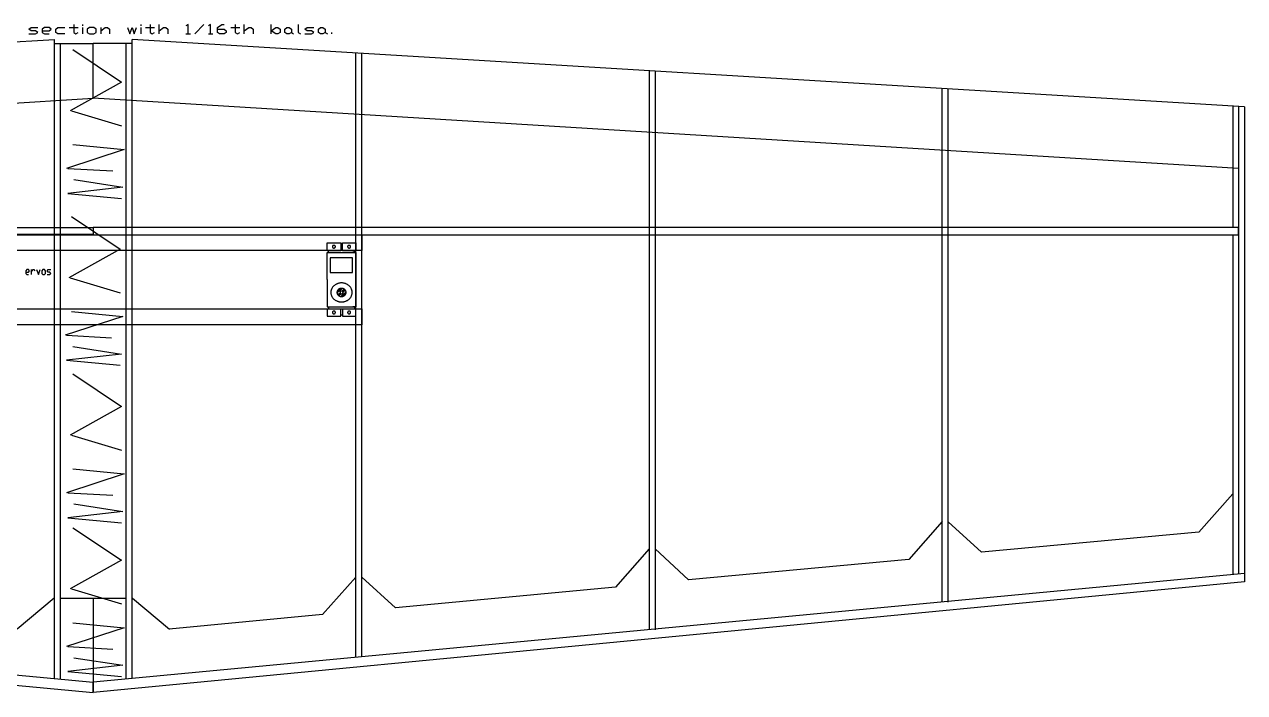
# Model space of a CAD drawing. Extents: x 0.4 to 69.6, y 0 to 36.6.
# Drawn here: x 17.68 to 36.86, y 16.41 to 26.92 of the extents above; entities that cross this region are included whole.
import ezdxf

# ---------------------------------------------------------------- set-up
doc = ezdxf.new("R2010")
doc.units = 0
doc.layers.get('0').update_dxf_attribs({"linetype": 'CONTINUOUS'})
doc.layers.add('LAYER1', color=7, linetype='CONTINUOUS')

msp = doc.modelspace()

# ---------------------------------------------------------------- linework, layer by layer
at = {"color": 7, "linetype": 'CONTINUOUS'}
for p, q in [((0.702, 25.622, 0), (18.155, 26.679, 0)), ((18.155, 16.629, 0), (18.155, 26.679, 0)), ((36.862, 25.62, 0), (19.377, 26.678, 0)), ((19.377, 16.627, 0), (19.377, 26.678, 0)), ((18.155, 26.616, 0), (18.765, 26.616, 0)), ((18.248, 16.619, 0), (18.248, 26.616, 0)), ((18.443, 26.519, 0), (19.21, 26.008, 0)), ((18.765, 25.755, 0), (18.765, 26.616, 0)), ((19.377, 26.616, 0), (18.766, 26.616, 0)), ((19.283, 16.618, 0), (19.283, 26.616, 0)), ((22.895, 19.761, 0), (22.895, 26.464, 0)), ((22.989, 19.761, 0), (22.989, 26.46, 0)), ((27.505, 26.185, 0), (27.505, 19.761, 0)), ((27.598, 26.181, 0), (27.598, 19.761, 0)), ((19.21, 26.008, 0), (18.403, 25.555, 0)), ((32.11, 19.761, 0), (32.11, 25.906, 0)), ((32.203, 19.761, 0), (32.203, 25.902, 0)), ((0.766, 24.653, 0), (18.765, 25.755, 0)), ((36.766, 24.651, 0), (18.765, 25.755, 0)), ((18.423, 25.555, 0), (19.21, 25.319, 0)), ((36.675, 25.63, 0), (36.675, 23.72, 0)), ((36.768, 25.624, 0), (36.768, 18.269, 0)), ((36.862, 25.62, 0), (36.862, 18.277, 0)), ((19.249, 24.946, 0), (18.344, 24.651, 0)), ((18.443, 25.024, 0), (19.249, 24.946, 0)), ((18.364, 24.651, 0), (19.072, 24.611, 0)), ((18.462, 24.474, 0), (19.229, 24.356, 0)), ((19.229, 24.356, 0), (18.364, 24.257, 0)), ((18.364, 24.257, 0), (19.21, 24.179, 0)), ((18.423, 23.893, 0), (19.19, 23.382, 0)), ((0.766, 23.721, 0), (18.766, 23.721, 0)), ((18.765, 23.608, 0), (0.766, 23.608, 0)), ((18.766, 23.721, 0), (18.766, 23.608, 0)), ((22.895, 16.961, 0), (22.895, 23.607, 0)), ((22.989, 16.967, 0), (22.989, 23.607, 0)), ((27.505, 23.605, 0), (27.505, 17.391, 0)), ((27.598, 23.605, 0), (27.598, 17.394, 0)), ((32.11, 17.826, 0), (32.11, 23.605, 0)), ((32.203, 17.829, 0), (32.203, 23.605, 0)), ((36.675, 23.607, 0), (36.675, 18.26, 0)), ((22.44, 23.478, 0), (22.656, 23.478, 0)), ((22.44, 23.36, 0), (22.44, 23.478, 0)), ((22.656, 23.478, 0), (22.656, 23.36, 0)), ((22.656, 23.459, 0), (22.681, 23.459, 0)), ((22.681, 23.478, 0), (22.895, 23.478, 0)), ((22.681, 23.36, 0), (22.681, 23.478, 0)), ((22.895, 23.478, 0), (22.895, 23.36, 0)), ((19.19, 23.382, 0), (18.384, 22.93, 0)), ((22.44, 23.36, 0), (22.656, 23.36, 0)), ((22.44, 23.328, 0), (22.895, 23.328, 0)), ((22.44, 22.902, 0), (22.44, 23.328, 0)), ((22.44, 23.328, 0), (22.488, 23.328, 0)), ((22.464, 23.328, 0), (22.464, 23.36, 0)), ((22.839, 23.245, 0), (22.491, 23.245, 0)), ((22.491, 23.245, 0), (22.491, 23.015, 0)), ((22.681, 23.36, 0), (22.895, 23.36, 0)), ((22.839, 23.015, 0), (22.839, 23.245, 0)), ((22.895, 23.328, 0), (22.847, 23.328, 0)), ((22.871, 23.328, 0), (22.871, 23.36, 0)), ((22.895, 23.328, 0), (22.895, 22.475, 0)), ((22.491, 23.015, 0), (22.839, 23.015, 0)), ((18.403, 22.93, 0), (19.19, 22.694, 0)), ((22.44, 22.902, 0), (22.44, 22.475, 0)), ((22.44, 22.475, 0), (22.895, 22.475, 0)), ((22.44, 22.475, 0), (22.488, 22.475, 0)), ((22.44, 22.475, 0), (22.895, 22.475, 0)), ((22.44, 22.443, 0), (22.656, 22.443, 0)), ((22.44, 22.443, 0), (22.44, 22.326, 0)), ((22.464, 22.475, 0), (22.464, 22.443, 0)), ((22.656, 22.326, 0), (22.656, 22.443, 0)), ((22.681, 22.443, 0), (22.895, 22.443, 0)), ((22.681, 22.443, 0), (22.681, 22.326, 0)), ((22.895, 22.475, 0), (22.847, 22.475, 0)), ((22.871, 22.475, 0), (22.871, 22.443, 0)), ((22.895, 22.326, 0), (22.895, 22.443, 0)), ((19.229, 22.32, 0), (18.325, 22.025, 0)), ((18.423, 22.399, 0), (19.229, 22.32, 0)), ((22.44, 22.326, 0), (22.656, 22.326, 0)), ((22.656, 22.345, 0), (22.681, 22.345, 0)), ((22.681, 22.326, 0), (22.895, 22.326, 0)), ((18.344, 22.025, 0), (19.052, 21.986, 0)), ((19.21, 21.73, 0), (18.344, 21.632, 0)), ((18.443, 21.848, 0), (19.21, 21.73, 0)), ((18.344, 21.632, 0), (19.19, 21.553, 0)), ((18.443, 21.418, 0), (19.21, 20.906, 0)), ((19.21, 20.906, 0), (18.403, 20.454, 0)), ((18.423, 20.454, 0), (19.21, 20.218, 0)), ((19.249, 19.844, 0), (18.344, 19.549, 0)), ((18.443, 19.923, 0), (19.249, 19.844, 0)), ((18.364, 19.549, 0), (19.072, 19.51, 0)), ((18.462, 19.372, 0), (19.229, 19.254, 0)), ((36.675, 19.53, 0), (36.141, 18.931, 0)), ((19.229, 19.254, 0), (18.364, 19.156, 0)), ((18.364, 19.156, 0), (19.21, 19.077, 0)), ((18.443, 18.999, 0), (19.21, 18.487, 0)), ((32.11, 19.095, 0), (31.583, 18.499, 0)), ((32.203, 19.092, 0), (32.729, 18.612, 0)), ((36.141, 18.931, 0), (32.729, 18.612, 0)), ((27.505, 18.664, 0), (26.976, 18.064, 0)), ((27.598, 18.664, 0), (28.123, 18.177, 0)), ((19.21, 18.487, 0), (18.403, 18.035, 0)), ((31.583, 18.499, 0), (28.123, 18.177, 0)), ((0.672, 18.278, 0), (18.765, 16.571, 0)), ((36.862, 18.277, 0), (18.765, 16.571, 0)), ((22.895, 18.222, 0), (22.37, 17.633, 0)), ((22.989, 18.222, 0), (23.517, 17.739, 0)), ((36.862, 18.277, 0), (36.862, 18.15, 0)), ((0.672, 18.151, 0), (18.765, 16.405, 0)), ((18.423, 18.035, 0), (19.21, 17.799, 0)), ((36.862, 18.15, 0), (18.765, 16.405, 0)), ((26.976, 18.064, 0), (23.517, 17.739, 0)), ((18.151, 17.89, 0), (17.567, 17.404, 0)), ((18.25, 17.889, 0), (19.284, 17.889, 0)), ((18.765, 17.889, 0), (18.765, 16.405, 0)), ((19.38, 17.889, 0), (19.965, 17.403, 0)), ((18.443, 17.504, 0), (19.249, 17.425, 0)), ((22.37, 17.633, 0), (19.96, 17.403, 0)), ((19.249, 17.425, 0), (18.344, 17.13, 0)), ((18.364, 17.13, 0), (19.072, 17.091, 0)), ((18.462, 16.953, 0), (19.229, 16.835, 0)), ((19.229, 16.835, 0), (18.364, 16.737, 0)), ((18.364, 16.737, 0), (19.21, 16.658, 0)), ((18.765, 16.405, 0), (18.765, 16.572, 0))]:
    msp.add_line(p, q, dxfattribs=at)
at = {"linetype": 'BYBLOCK', "flags": 128}
for points in [[(17.753, 26.765), (17.858, 26.765), (17.894, 26.79), (17.858, 26.815), (17.788, 26.815), (17.753, 26.84), (17.788, 26.865), (17.894, 26.865)], [(17.964, 26.815), (18.07, 26.815), (18.105, 26.84), (18.07, 26.865), (18, 26.865), (17.964, 26.84), (17.964, 26.79), (18, 26.765), (18.07, 26.765)], [(18.317, 26.765), (18.211, 26.765), (18.176, 26.79), (18.176, 26.84), (18.211, 26.865), (18.317, 26.865)], [(18.388, 26.865), (18.529, 26.865)], [(18.458, 26.915), (18.458, 26.79), (18.493, 26.765), (18.529, 26.79)], [(18.599, 26.89), (18.599, 26.915)], [(18.599, 26.765), (18.599, 26.865)], [(18.705, 26.765), (18.776, 26.765), (18.811, 26.79), (18.811, 26.84), (18.776, 26.865), (18.705, 26.865), (18.67, 26.84), (18.67, 26.79), (18.705, 26.765)], [(18.882, 26.865), (18.882, 26.765)], [(18.882, 26.815), (18.952, 26.865), (18.987, 26.865), (19.023, 26.84), (19.023, 26.765)], [(19.305, 26.865), (19.34, 26.765), (19.375, 26.865), (19.411, 26.765), (19.446, 26.865)], [(19.517, 26.89), (19.517, 26.915)], [(19.517, 26.765), (19.517, 26.865)], [(19.587, 26.865), (19.728, 26.865)], [(19.658, 26.915), (19.658, 26.79), (19.693, 26.765), (19.728, 26.79)], [(19.799, 26.765), (19.799, 26.915)], [(19.799, 26.815), (19.869, 26.865), (19.905, 26.865), (19.94, 26.84), (19.94, 26.765)], [(20.257, 26.765), (20.257, 26.915), (20.222, 26.89)], [(20.363, 26.765), (20.504, 26.915)], [(20.61, 26.765), (20.61, 26.915), (20.575, 26.89)], [(20.716, 26.84), (20.822, 26.84), (20.857, 26.815), (20.857, 26.79), (20.822, 26.765), (20.751, 26.765), (20.716, 26.79), (20.716, 26.865), (20.787, 26.915), (20.822, 26.915)], [(20.928, 26.865), (21.069, 26.865)], [(20.998, 26.915), (20.998, 26.79), (21.034, 26.765), (21.069, 26.79)], [(21.139, 26.765), (21.139, 26.915)], [(21.139, 26.815), (21.21, 26.865), (21.245, 26.865), (21.28, 26.84), (21.28, 26.765)], [(21.563, 26.765), (21.563, 26.915)], [(21.563, 26.815), (21.633, 26.865), (21.669, 26.865), (21.704, 26.84), (21.704, 26.79), (21.669, 26.765), (21.633, 26.765), (21.563, 26.815)], [(21.88, 26.79), (21.845, 26.765), (21.81, 26.765), (21.774, 26.79), (21.774, 26.84), (21.81, 26.865), (21.845, 26.865), (21.88, 26.84), (21.88, 26.79), (21.915, 26.765)], [(21.986, 26.915), (21.986, 26.79), (22.021, 26.765)], [(22.092, 26.765), (22.198, 26.765), (22.233, 26.79), (22.198, 26.815), (22.127, 26.815), (22.092, 26.84), (22.127, 26.865), (22.233, 26.865)], [(22.409, 26.79), (22.374, 26.765), (22.339, 26.765), (22.304, 26.79), (22.304, 26.84), (22.339, 26.865), (22.374, 26.865), (22.409, 26.84), (22.409, 26.79), (22.445, 26.765)], [(20.222, 26.765), (20.293, 26.765)], [(20.575, 26.765), (20.645, 26.765)], [(22.515, 26.765), (22.515, 26.79)], [(17.708, 23.019), (17.75, 23.019), (17.764, 23.039), (17.75, 23.059), (17.722, 23.059), (17.708, 23.039), (17.708, 22.999), (17.722, 22.979), (17.75, 22.979)], [(17.792, 23.059), (17.792, 22.979)], [(17.792, 23.019), (17.819, 23.059), (17.833, 23.059), (17.847, 23.039)], [(17.875, 23.059), (17.903, 22.979), (17.931, 23.059)], [(17.972, 22.979), (18, 22.979), (18.014, 22.999), (18.014, 23.039), (18, 23.059), (17.972, 23.059), (17.958, 23.039), (17.958, 22.999), (17.972, 22.979)], [(18.042, 22.979), (18.083, 22.979), (18.097, 22.999), (18.083, 23.019), (18.055, 23.019), (18.042, 23.039), (18.055, 23.059), (18.097, 23.059)]]:
    msp.add_lwpolyline(points, dxfattribs=at)
at = {"color": 7, "linetype": 'CONTINUOUS'}
for points in [[(14.543, 23.606), (22.989, 23.606), (22.989, 23.359), (14.543, 23.359)], [(36.768, 23.719), (18.766, 23.719), (18.766, 23.606), (36.768, 23.606)], [(14.543, 22.441), (22.989, 22.441), (22.989, 22.191), (14.543, 22.191)]]:
    msp.add_lwpolyline(points, close=True, dxfattribs=at)
at = {"layer": 'LAYER1', "color": 7, "linetype": 'CONTINUOUS', "ltscale": 0.532292, "extrusion": (0, 0, -1)}
for p, q in [((22.668, 22.763, 0), (22.596, 22.699, 0)), ((22.677, 22.763, 0), (22.597, 22.691, 0)), ((22.657, 22.762, 0), (22.597, 22.708, 0)), ((22.644, 22.76, 0), (22.6, 22.72, 0)), ((22.646, 22.69, 0), (22.611, 22.659, 0)), ((22.65, 22.685, 0), (22.616, 22.655, 0)), ((22.656, 22.681, 0), (22.621, 22.65, 0)), ((22.663, 22.678, 0), (22.627, 22.647, 0)), ((22.739, 22.702, 0), (22.664, 22.635, 0)), ((22.739, 22.693, 0), (22.674, 22.636, 0)), ((22.712, 22.749, 0), (22.678, 22.718, 0)), ((22.718, 22.745, 0), (22.684, 22.715, 0)), ((22.737, 22.682, 0), (22.687, 22.638, 0)), ((22.722, 22.741, 0), (22.688, 22.71, 0)), ((22.727, 22.735, 0), (22.691, 22.704, 0)), ((22.73, 22.667, 0), (22.704, 22.644, 0))]:
    msp.add_line(p, q, dxfattribs=at)
at = {"layer": 'LAYER1', "color": 7, "linetype": 'CONTINUOUS', "flags": 128}
for points in [[(22.524, 23.419), (22.524, 23.418), (22.524, 23.417), (22.524, 23.416), (22.525, 23.415), (22.525, 23.414), (22.525, 23.413), (22.526, 23.411), (22.526, 23.41), (22.527, 23.409), (22.527, 23.408), (22.528, 23.408), (22.529, 23.407), (22.529, 23.406), (22.53, 23.405), (22.531, 23.404), (22.532, 23.403), (22.533, 23.403), (22.534, 23.402), (22.535, 23.401), (22.536, 23.401), (22.537, 23.4), (22.538, 23.4), (22.539, 23.399), (22.541, 23.399), (22.542, 23.399), (22.543, 23.398), (22.544, 23.398), (22.545, 23.398), (22.547, 23.398), (22.548, 23.398), (22.549, 23.398), (22.55, 23.398), (22.552, 23.398), (22.553, 23.398), (22.554, 23.399), (22.555, 23.399), (22.557, 23.399), (22.558, 23.4), (22.559, 23.4), (22.56, 23.401), (22.561, 23.401), (22.562, 23.402), (22.563, 23.403), (22.564, 23.403), (22.565, 23.404), (22.566, 23.405), (22.567, 23.406), (22.567, 23.407), (22.568, 23.408), (22.569, 23.408), (22.569, 23.409), (22.57, 23.41), (22.57, 23.411), (22.571, 23.413), (22.571, 23.414), (22.571, 23.415), (22.572, 23.416), (22.572, 23.417), (22.572, 23.418), (22.572, 23.419), (22.572, 23.42), (22.572, 23.421), (22.572, 23.422), (22.571, 23.424), (22.571, 23.425), (22.571, 23.426), (22.57, 23.427), (22.57, 23.428), (22.569, 23.429), (22.569, 23.43), (22.568, 23.431), (22.567, 23.432), (22.567, 23.433), (22.566, 23.433), (22.565, 23.434), (22.564, 23.435), (22.563, 23.436), (22.562, 23.436), (22.561, 23.437), (22.56, 23.438), (22.559, 23.438), (22.558, 23.439), (22.557, 23.439), (22.555, 23.439), (22.554, 23.44), (22.553, 23.44), (22.552, 23.44), (22.55, 23.44), (22.549, 23.44), (22.548, 23.44), (22.547, 23.44), (22.545, 23.44), (22.544, 23.44), (22.543, 23.44), (22.542, 23.44), (22.541, 23.439), (22.539, 23.439), (22.538, 23.439), (22.537, 23.438), (22.536, 23.438), (22.535, 23.437), (22.534, 23.436), (22.533, 23.436), (22.532, 23.435), (22.531, 23.434), (22.53, 23.433), (22.529, 23.433), (22.529, 23.432), (22.528, 23.431), (22.527, 23.43), (22.527, 23.429), (22.526, 23.428), (22.526, 23.427), (22.525, 23.426), (22.525, 23.425), (22.525, 23.424), (22.524, 23.422), (22.524, 23.421), (22.524, 23.42)], [(22.763, 23.419), (22.763, 23.418), (22.764, 23.417), (22.764, 23.416), (22.764, 23.415), (22.764, 23.414), (22.765, 23.413), (22.765, 23.411), (22.765, 23.41), (22.766, 23.409), (22.767, 23.408), (22.767, 23.408), (22.768, 23.407), (22.769, 23.406), (22.77, 23.405), (22.77, 23.404), (22.771, 23.403), (22.772, 23.403), (22.773, 23.402), (22.774, 23.401), (22.775, 23.401), (22.776, 23.4), (22.778, 23.4), (22.779, 23.399), (22.78, 23.399), (22.781, 23.399), (22.782, 23.398), (22.784, 23.398), (22.785, 23.398), (22.786, 23.398), (22.787, 23.398), (22.789, 23.398), (22.79, 23.398), (22.791, 23.398), (22.792, 23.398), (22.794, 23.399), (22.795, 23.399), (22.796, 23.399), (22.797, 23.4), (22.798, 23.4), (22.799, 23.401), (22.8, 23.401), (22.801, 23.402), (22.802, 23.403), (22.803, 23.403), (22.804, 23.404), (22.805, 23.405), (22.806, 23.406), (22.807, 23.407), (22.807, 23.408), (22.808, 23.408), (22.809, 23.409), (22.809, 23.41), (22.81, 23.411), (22.81, 23.413), (22.81, 23.414), (22.811, 23.415), (22.811, 23.416), (22.811, 23.417), (22.811, 23.418), (22.811, 23.419), (22.811, 23.42), (22.811, 23.421), (22.811, 23.422), (22.811, 23.424), (22.81, 23.425), (22.81, 23.426), (22.81, 23.427), (22.809, 23.428), (22.809, 23.429), (22.808, 23.43), (22.807, 23.431), (22.807, 23.432), (22.806, 23.433), (22.805, 23.433), (22.804, 23.434), (22.803, 23.435), (22.802, 23.436), (22.801, 23.436), (22.8, 23.437), (22.799, 23.438), (22.798, 23.438), (22.797, 23.439), (22.796, 23.439), (22.795, 23.439), (22.794, 23.44), (22.792, 23.44), (22.791, 23.44), (22.79, 23.44), (22.789, 23.44), (22.787, 23.44), (22.786, 23.44), (22.785, 23.44), (22.784, 23.44), (22.782, 23.44), (22.781, 23.44), (22.78, 23.439), (22.779, 23.439), (22.778, 23.439), (22.776, 23.438), (22.775, 23.438), (22.774, 23.437), (22.773, 23.436), (22.772, 23.436), (22.771, 23.435), (22.77, 23.434), (22.77, 23.433), (22.769, 23.433), (22.768, 23.432), (22.767, 23.431), (22.767, 23.43), (22.766, 23.429), (22.765, 23.428), (22.765, 23.427), (22.765, 23.426), (22.764, 23.425), (22.764, 23.424), (22.764, 23.422), (22.764, 23.421), (22.763, 23.42)], [(22.5, 22.699), (22.5, 22.691), (22.501, 22.684), (22.502, 22.676), (22.504, 22.668), (22.506, 22.661), (22.508, 22.653), (22.511, 22.646), (22.515, 22.638), (22.518, 22.631), (22.523, 22.625), (22.527, 22.618), (22.532, 22.611), (22.537, 22.605), (22.543, 22.599), (22.549, 22.594), (22.556, 22.588), (22.562, 22.583), (22.569, 22.578), (22.576, 22.574), (22.584, 22.57), (22.592, 22.566), (22.599, 22.563), (22.608, 22.56), (22.616, 22.557), (22.624, 22.555), (22.633, 22.553), (22.641, 22.552), (22.65, 22.551), (22.659, 22.55), (22.668, 22.55), (22.676, 22.55), (22.685, 22.551), (22.694, 22.552), (22.703, 22.553), (22.711, 22.555), (22.719, 22.557), (22.728, 22.56), (22.736, 22.563), (22.744, 22.566), (22.751, 22.57), (22.759, 22.574), (22.766, 22.578), (22.773, 22.583), (22.78, 22.588), (22.786, 22.594), (22.792, 22.599), (22.798, 22.605), (22.803, 22.611), (22.808, 22.618), (22.813, 22.625), (22.817, 22.631), (22.821, 22.638), (22.824, 22.646), (22.827, 22.653), (22.83, 22.661), (22.832, 22.668), (22.833, 22.676), (22.834, 22.684), (22.835, 22.691), (22.835, 22.699), (22.835, 22.707), (22.834, 22.715), (22.833, 22.723), (22.832, 22.73), (22.83, 22.738), (22.827, 22.745), (22.824, 22.753), (22.821, 22.76), (22.817, 22.767), (22.813, 22.774), (22.808, 22.781), (22.803, 22.787), (22.798, 22.793), (22.792, 22.799), (22.786, 22.805), (22.78, 22.81), (22.773, 22.815), (22.766, 22.82), (22.759, 22.824), (22.751, 22.829), (22.744, 22.832), (22.736, 22.836), (22.728, 22.839), (22.719, 22.841), (22.711, 22.843), (22.703, 22.845), (22.694, 22.847), (22.685, 22.848), (22.676, 22.848), (22.668, 22.849), (22.659, 22.848), (22.65, 22.848), (22.641, 22.847), (22.633, 22.845), (22.624, 22.843), (22.616, 22.841), (22.608, 22.839), (22.599, 22.836), (22.592, 22.832), (22.584, 22.829), (22.576, 22.824), (22.569, 22.82), (22.562, 22.815), (22.556, 22.81), (22.549, 22.805), (22.543, 22.799), (22.537, 22.793), (22.532, 22.787), (22.527, 22.781), (22.523, 22.774), (22.518, 22.767), (22.515, 22.76), (22.511, 22.753), (22.508, 22.745), (22.506, 22.738), (22.504, 22.73), (22.502, 22.723), (22.501, 22.715), (22.5, 22.707)], [(22.596, 22.699), (22.596, 22.696), (22.596, 22.693), (22.597, 22.689), (22.597, 22.686), (22.598, 22.683), (22.599, 22.679), (22.601, 22.676), (22.602, 22.673), (22.604, 22.67), (22.605, 22.667), (22.607, 22.664), (22.61, 22.662), (22.612, 22.659), (22.614, 22.656), (22.617, 22.654), (22.62, 22.652), (22.622, 22.649), (22.625, 22.647), (22.629, 22.646), (22.632, 22.644), (22.635, 22.642), (22.638, 22.641), (22.642, 22.639), (22.645, 22.638), (22.649, 22.637), (22.653, 22.637), (22.656, 22.636), (22.66, 22.636), (22.664, 22.635), (22.668, 22.635), (22.671, 22.635), (22.675, 22.636), (22.679, 22.636), (22.683, 22.637), (22.686, 22.637), (22.69, 22.638), (22.693, 22.639), (22.697, 22.641), (22.7, 22.642), (22.704, 22.644), (22.707, 22.646), (22.71, 22.647), (22.713, 22.649), (22.716, 22.652), (22.718, 22.654), (22.721, 22.656), (22.723, 22.659), (22.726, 22.662), (22.728, 22.664), (22.73, 22.667), (22.732, 22.67), (22.733, 22.673), (22.735, 22.676), (22.736, 22.679), (22.737, 22.683), (22.738, 22.686), (22.739, 22.689), (22.739, 22.693), (22.739, 22.696), (22.739, 22.699), (22.739, 22.703), (22.739, 22.706), (22.739, 22.709), (22.738, 22.713), (22.737, 22.716), (22.736, 22.719), (22.735, 22.722), (22.733, 22.725), (22.732, 22.728), (22.73, 22.731), (22.728, 22.734), (22.726, 22.737), (22.723, 22.739), (22.721, 22.742), (22.718, 22.744), (22.716, 22.747), (22.713, 22.749), (22.71, 22.751), (22.707, 22.753), (22.704, 22.755), (22.7, 22.756), (22.697, 22.758), (22.693, 22.759), (22.69, 22.76), (22.686, 22.761), (22.683, 22.762), (22.679, 22.762), (22.675, 22.763), (22.671, 22.763), (22.668, 22.763), (22.664, 22.763), (22.66, 22.763), (22.656, 22.762), (22.653, 22.762), (22.649, 22.761), (22.645, 22.76), (22.642, 22.759), (22.638, 22.758), (22.635, 22.756), (22.632, 22.755), (22.629, 22.753), (22.625, 22.751), (22.622, 22.749), (22.62, 22.747), (22.617, 22.744), (22.614, 22.742), (22.612, 22.739), (22.61, 22.737), (22.607, 22.734), (22.605, 22.731), (22.604, 22.728), (22.602, 22.725), (22.601, 22.722), (22.599, 22.719), (22.598, 22.716), (22.597, 22.713), (22.597, 22.709), (22.596, 22.706), (22.596, 22.703)], [(22.644, 22.699), (22.644, 22.698), (22.644, 22.697), (22.644, 22.696), (22.644, 22.695), (22.645, 22.694), (22.645, 22.693), (22.645, 22.692), (22.646, 22.691), (22.646, 22.69), (22.647, 22.689), (22.648, 22.688), (22.648, 22.687), (22.649, 22.686), (22.65, 22.685), (22.651, 22.684), (22.652, 22.683), (22.653, 22.683), (22.654, 22.682), (22.655, 22.681), (22.656, 22.681), (22.657, 22.68), (22.658, 22.68), (22.659, 22.679), (22.66, 22.679), (22.661, 22.679), (22.663, 22.678), (22.664, 22.678), (22.665, 22.678), (22.666, 22.678), (22.668, 22.678), (22.669, 22.678), (22.67, 22.678), (22.671, 22.678), (22.673, 22.678), (22.674, 22.679), (22.675, 22.679), (22.676, 22.679), (22.677, 22.68), (22.679, 22.68), (22.68, 22.681), (22.681, 22.681), (22.682, 22.682), (22.683, 22.683), (22.684, 22.683), (22.685, 22.684), (22.685, 22.685), (22.686, 22.686), (22.687, 22.687), (22.688, 22.688), (22.688, 22.689), (22.689, 22.69), (22.69, 22.691), (22.69, 22.692), (22.69, 22.693), (22.691, 22.694), (22.691, 22.695), (22.691, 22.696), (22.691, 22.697), (22.692, 22.698), (22.692, 22.699), (22.692, 22.7), (22.691, 22.701), (22.691, 22.703), (22.691, 22.704), (22.691, 22.705), (22.69, 22.706), (22.69, 22.707), (22.69, 22.708), (22.689, 22.709), (22.688, 22.71), (22.688, 22.711), (22.687, 22.712), (22.686, 22.713), (22.685, 22.713), (22.685, 22.714), (22.684, 22.715), (22.683, 22.716), (22.682, 22.716), (22.681, 22.717), (22.68, 22.718), (22.679, 22.718), (22.677, 22.719), (22.676, 22.719), (22.675, 22.719), (22.674, 22.72), (22.673, 22.72), (22.671, 22.72), (22.67, 22.72), (22.669, 22.721), (22.668, 22.721), (22.666, 22.721), (22.665, 22.72), (22.664, 22.72), (22.663, 22.72), (22.661, 22.72), (22.66, 22.719), (22.659, 22.719), (22.658, 22.719), (22.657, 22.718), (22.656, 22.718), (22.655, 22.717), (22.654, 22.716), (22.653, 22.716), (22.652, 22.715), (22.651, 22.714), (22.65, 22.713), (22.649, 22.713), (22.648, 22.712), (22.648, 22.711), (22.647, 22.71), (22.646, 22.709), (22.646, 22.708), (22.645, 22.707), (22.645, 22.706), (22.645, 22.705), (22.644, 22.704), (22.644, 22.703), (22.644, 22.701), (22.644, 22.7)], [(22.524, 22.385), (22.524, 22.383), (22.524, 22.382), (22.524, 22.381), (22.525, 22.38), (22.525, 22.379), (22.525, 22.378), (22.526, 22.377), (22.526, 22.376), (22.527, 22.375), (22.527, 22.374), (22.528, 22.373), (22.529, 22.372), (22.529, 22.371), (22.53, 22.37), (22.531, 22.37), (22.532, 22.369), (22.533, 22.368), (22.534, 22.367), (22.535, 22.367), (22.536, 22.366), (22.537, 22.366), (22.538, 22.365), (22.539, 22.365), (22.541, 22.364), (22.542, 22.364), (22.543, 22.364), (22.544, 22.364), (22.545, 22.363), (22.547, 22.363), (22.548, 22.363), (22.549, 22.363), (22.55, 22.363), (22.552, 22.364), (22.553, 22.364), (22.554, 22.364), (22.555, 22.364), (22.557, 22.365), (22.558, 22.365), (22.559, 22.366), (22.56, 22.366), (22.561, 22.367), (22.562, 22.367), (22.563, 22.368), (22.564, 22.369), (22.565, 22.37), (22.566, 22.37), (22.567, 22.371), (22.567, 22.372), (22.568, 22.373), (22.569, 22.374), (22.569, 22.375), (22.57, 22.376), (22.57, 22.377), (22.571, 22.378), (22.571, 22.379), (22.571, 22.38), (22.572, 22.381), (22.572, 22.382), (22.572, 22.383), (22.572, 22.385), (22.572, 22.386), (22.572, 22.387), (22.572, 22.388), (22.571, 22.389), (22.571, 22.39), (22.571, 22.391), (22.57, 22.392), (22.57, 22.393), (22.569, 22.394), (22.569, 22.395), (22.568, 22.396), (22.567, 22.397), (22.567, 22.398), (22.566, 22.399), (22.565, 22.4), (22.564, 22.4), (22.563, 22.401), (22.562, 22.402), (22.561, 22.402), (22.56, 22.403), (22.559, 22.404), (22.558, 22.404), (22.557, 22.404), (22.555, 22.405), (22.554, 22.405), (22.553, 22.405), (22.552, 22.406), (22.55, 22.406), (22.549, 22.406), (22.548, 22.406), (22.547, 22.406), (22.545, 22.406), (22.544, 22.406), (22.543, 22.405), (22.542, 22.405), (22.541, 22.405), (22.539, 22.404), (22.538, 22.404), (22.537, 22.404), (22.536, 22.403), (22.535, 22.402), (22.534, 22.402), (22.533, 22.401), (22.532, 22.4), (22.531, 22.4), (22.53, 22.399), (22.529, 22.398), (22.529, 22.397), (22.528, 22.396), (22.527, 22.395), (22.527, 22.394), (22.526, 22.393), (22.526, 22.392), (22.525, 22.391), (22.525, 22.39), (22.525, 22.389), (22.524, 22.388), (22.524, 22.387), (22.524, 22.386)], [(22.763, 22.385), (22.763, 22.383), (22.764, 22.382), (22.764, 22.381), (22.764, 22.38), (22.764, 22.379), (22.765, 22.378), (22.765, 22.377), (22.765, 22.376), (22.766, 22.375), (22.767, 22.374), (22.767, 22.373), (22.768, 22.372), (22.769, 22.371), (22.77, 22.37), (22.77, 22.37), (22.771, 22.369), (22.772, 22.368), (22.773, 22.367), (22.774, 22.367), (22.775, 22.366), (22.776, 22.366), (22.778, 22.365), (22.779, 22.365), (22.78, 22.364), (22.781, 22.364), (22.782, 22.364), (22.784, 22.364), (22.785, 22.363), (22.786, 22.363), (22.787, 22.363), (22.789, 22.363), (22.79, 22.363), (22.791, 22.364), (22.792, 22.364), (22.794, 22.364), (22.795, 22.364), (22.796, 22.365), (22.797, 22.365), (22.798, 22.366), (22.799, 22.366), (22.8, 22.367), (22.801, 22.367), (22.802, 22.368), (22.803, 22.369), (22.804, 22.37), (22.805, 22.37), (22.806, 22.371), (22.807, 22.372), (22.807, 22.373), (22.808, 22.374), (22.809, 22.375), (22.809, 22.376), (22.81, 22.377), (22.81, 22.378), (22.81, 22.379), (22.811, 22.38), (22.811, 22.381), (22.811, 22.382), (22.811, 22.383), (22.811, 22.385), (22.811, 22.386), (22.811, 22.387), (22.811, 22.388), (22.811, 22.389), (22.81, 22.39), (22.81, 22.391), (22.81, 22.392), (22.809, 22.393), (22.809, 22.394), (22.808, 22.395), (22.807, 22.396), (22.807, 22.397), (22.806, 22.398), (22.805, 22.399), (22.804, 22.4), (22.803, 22.4), (22.802, 22.401), (22.801, 22.402), (22.8, 22.402), (22.799, 22.403), (22.798, 22.404), (22.797, 22.404), (22.796, 22.404), (22.795, 22.405), (22.794, 22.405), (22.792, 22.405), (22.791, 22.406), (22.79, 22.406), (22.789, 22.406), (22.787, 22.406), (22.786, 22.406), (22.785, 22.406), (22.784, 22.406), (22.782, 22.405), (22.781, 22.405), (22.78, 22.405), (22.779, 22.404), (22.778, 22.404), (22.776, 22.404), (22.775, 22.403), (22.774, 22.402), (22.773, 22.402), (22.772, 22.401), (22.771, 22.4), (22.77, 22.4), (22.77, 22.399), (22.769, 22.398), (22.768, 22.397), (22.767, 22.396), (22.767, 22.395), (22.766, 22.394), (22.765, 22.393), (22.765, 22.392), (22.765, 22.391), (22.764, 22.39), (22.764, 22.389), (22.764, 22.388), (22.764, 22.387), (22.763, 22.386)]]:
    msp.add_lwpolyline(points, close=True, dxfattribs=at)

doc.saveas('drawing.dxf')
